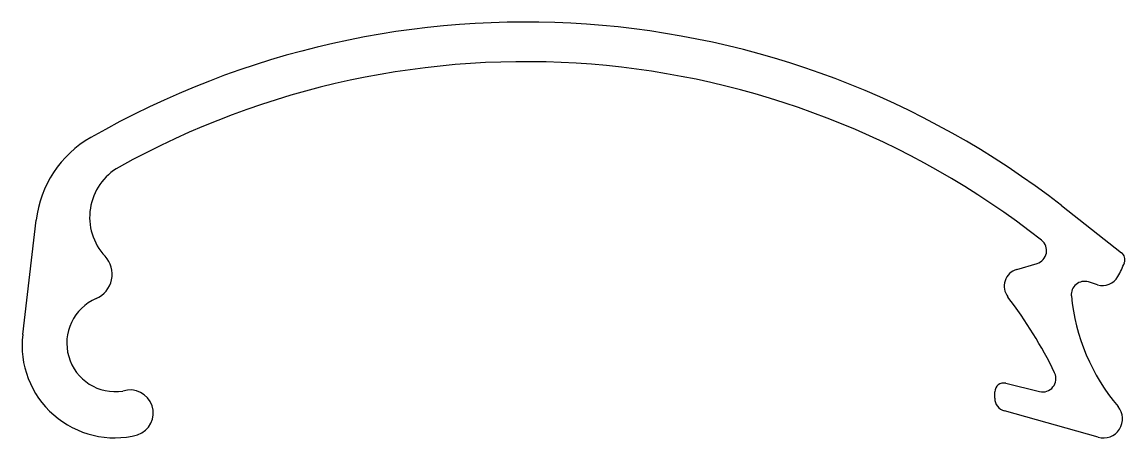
# Model space of a CAD drawing. Extents: x 2934.6 to 2959.6, y 1314.3 to 1323.8.
import ezdxf

# ---------------------------------------------------------------- set-up
doc = ezdxf.new("R2010")
doc.units = 0
doc.layers.add('TR-PROFÝL', color=82, linetype='CONTINUOUS')

msp = doc.modelspace()

# ---------------------------------------------------------------- linework, layer by layer
at = {"layer": 'TR-PROFÝL', "color": 0}
for p, q in [((2958.152, 1319.587), (2959.51, 1318.52)), ((2934.609, 1316.665), (2934.914, 1319.255)), ((2957.137, 1318.141), (2957.597, 1318.277)), ((2958.961, 1317.793), (2958.757, 1317.855)), ((2956.637, 1315.22), (2956.637, 1315.363)), ((2956.885, 1315.557), (2957.652, 1315.37)), ((2958.981, 1314.332), (2956.856, 1314.93))]:
    msp.add_line(p, q, dxfattribs=at)
for centre, radius, start, end in [((2946, 1303.945), 19.808, 52.157, 119.8075), ((2946, 1303.945), 18.908, 51.7842, 119.1398), ((2937.396, 1318.963), 2.5, 119.8075, 173.2918), ((2937.426, 1319.325), 1.3, 119.1398, 222.9471), ((2957.511, 1318.565), 0.3, 286.499, 51.7842), ((2936.035, 1318.03), 0.6, 293.3291, 42.9471), ((2959.386, 1318.363), 0.2, 338.9187, 51.8236), ((2957.251, 1317.758), 0.4, 106.499, 217.504), ((2957.364, 1319.142), 2.368, 330.5743, 338.9187), ((2958.67, 1317.568), 0.3, 73.1085, 185.6108), ((2959.078, 1318.176), 0.4, 253.1085, 330.5743), ((2936.709, 1316.468), 1.101, 113.3291, 278.9064), ((2949.128, 1311.524), 9.839, 25.7017, 37.504), ((2962.944, 1317.988), 4.594, 185.6108, 220.1022), ((2936.694, 1316.419), 2.1, 173.2918, 284.325), ((2957.723, 1315.661), 0.3, 256.3059, 25.7017), ((2937.042, 1314.881), 0.525, 289.1392, 108.0346), ((2956.837, 1315.362), 0.2, 76.3059, 179.7827), ((2956.937, 1315.218), 0.3, 179.7827, 254.2907), ((2959.098, 1314.749), 0.433, 254.2907, 40.1022)]:
    msp.add_arc(centre, radius, start, end, dxfattribs=at)

doc.saveas('drawing.dxf')
